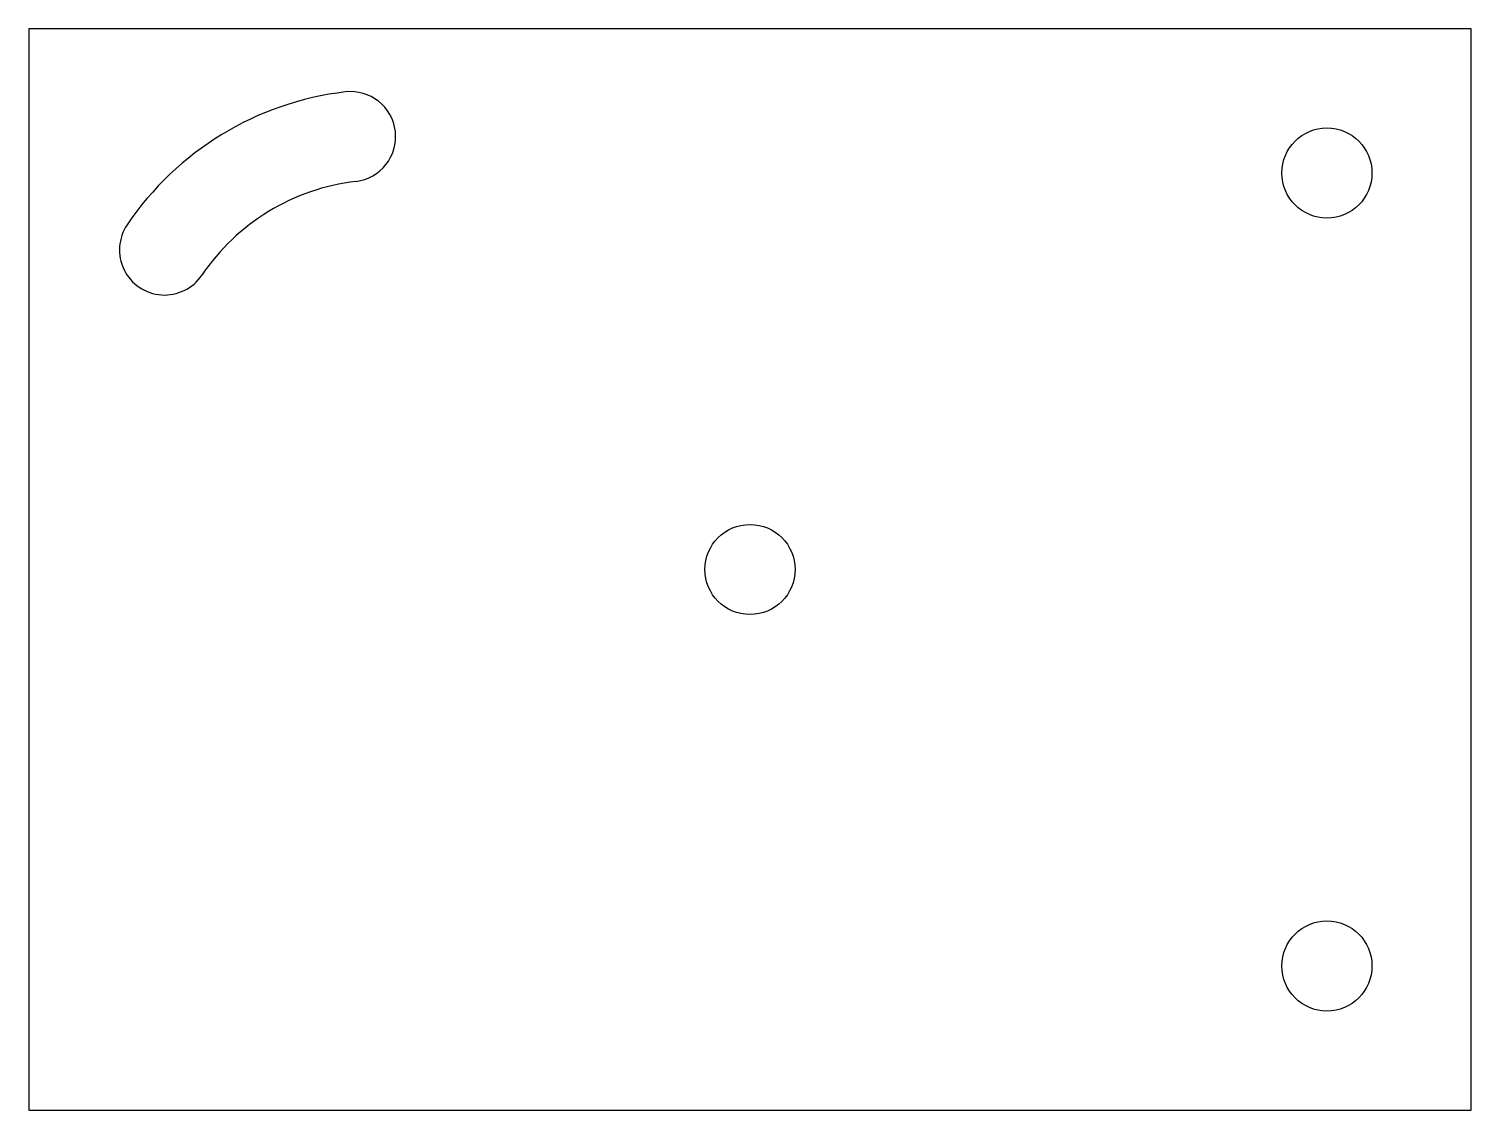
# Model space of a CAD drawing. Header units: millimetres. Extents: x 0 to 80, y -60 to 0.
import ezdxf

# ---------------------------------------------------------------- set-up
doc = ezdxf.new("R2010")
doc.units = ezdxf.units.MM

msp = doc.modelspace()

# ---------------------------------------------------------------- linework, layer by layer
at = {"color": 7, "linetype": 'Continuous', "lineweight": 25}
for p, q in [((0, 0), (0, -60)), ((80, 0), (0, 0)), ((80, -60), (80, 0)), ((0, -60), (80, -60))]:
    msp.add_line(p, q, dxfattribs=at)
for centre in [(72, -8), (40, -30), (72, -52)]:
    msp.add_circle(centre, 2.5, dxfattribs=at)
for centre, radius, start, end in [((19.544, -20.383), 17, 96.72634, 145.97498), ((17.846, -5.983), 2.5, 276.72634, 96.72634), ((19.544, -20.383), 12, 96.72634, 145.97498), ((7.526, -12.269), 2.5, 145.97498, 325.97498)]:
    msp.add_arc(centre, radius, start, end, dxfattribs=at)

doc.saveas('drawing.dxf')
